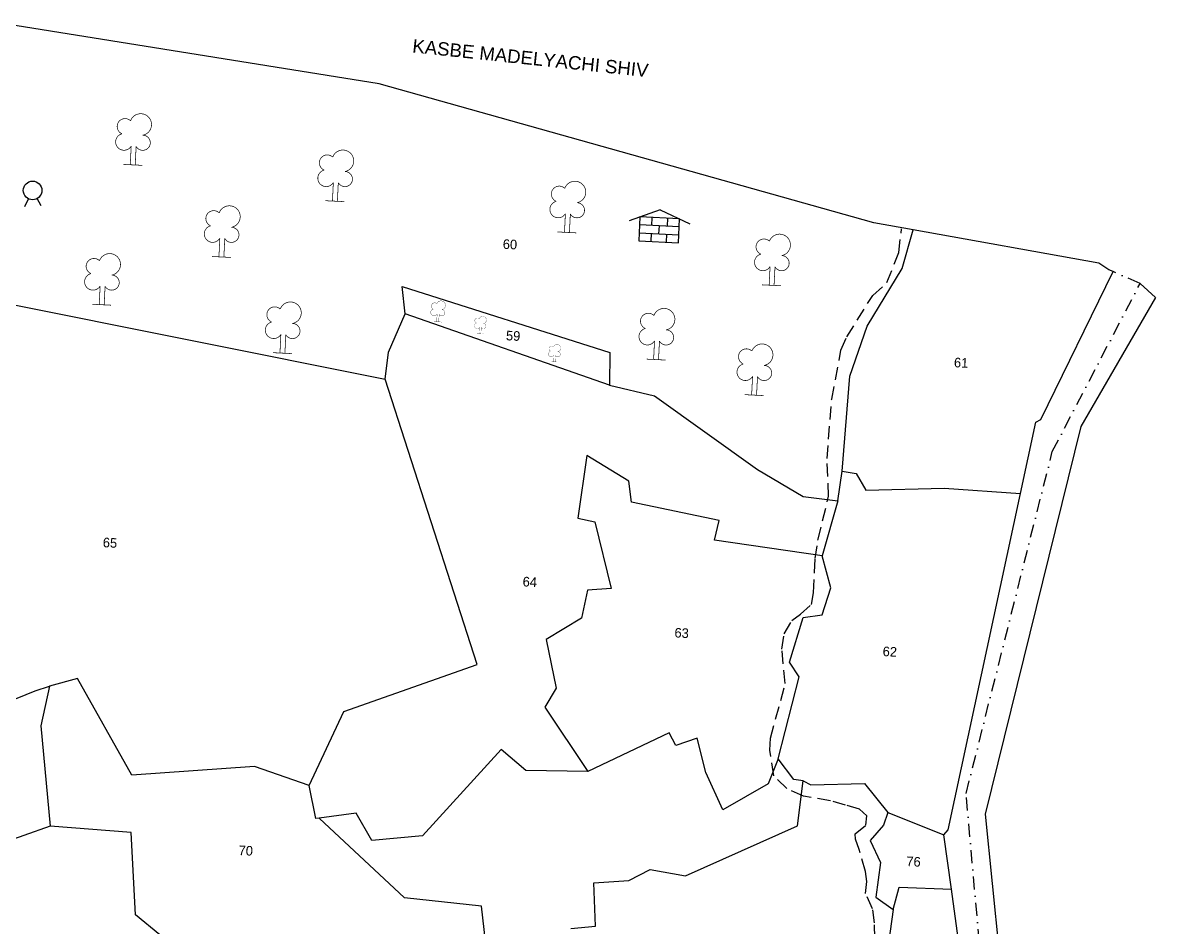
# Model space of a CAD drawing. Header units: feet. Extents: x 279167 to 280226, y 2044559 to 2046168.
# Drawn here: x 279617 to 280050.2, y 2045779.9 to 2046125.8 of the extents above; entities that cross this region are included whole.
import ezdxf
from ezdxf.enums import TextEntityAlignment as Align

# ---------------------------------------------------------------- set-up
doc = ezdxf.new("R2010")
doc.units = ezdxf.units.FT
doc.header["$MEASUREMENT"] = 0
doc.linetypes.add('DASHDOT', pattern=[1, 0.5, -0.25, 0, -0.25])
doc.linetypes.add('DASHED', pattern=[0.75, 0.5, -0.25])
for name, color, linetype in [('LINE_FOOTPATH', 1, 'DASHED'), ('OFF', 1, 'Continuous'), ('POLY_PARCEL', 6, 'Continuous'), ('POLY_WATER', 4, 'Continuous'), ('TEXT_MAPOUT', 7, 'Continuous'), ('TEXT_PARCEL', 7, 'Continuous'), ('V_BOUND_LINE', 7, 'Continuous'), ('V_BOUND_STREAM_LINE', 7, 'DASHDOT')]:
    doc.layers.add(name, color=color, linetype=linetype)
doc.styles.get("Standard").update_dxf_attribs({"font": 'arial.ttf'})
doc.styles.add('TEXT_MAP', font='')
doc.styles.get('TEXT_MAP').set_extended_font_data('Kruti Dev 050')

msp = doc.modelspace()

# ---------------------------------------------------------------- linework, layer by layer
for p, q in [((279853.09, 2046051.48), (279852.64, 2046042.38)), ((279868.26, 2046050.73), (279853.09, 2046051.48)), ((279857.64, 2046051.25), (279857.49, 2046048.22)), ((279863.56, 2046047.92), (279863.71, 2046050.95)), ((279868.11, 2046047.69), (279852.94, 2046048.44)), ((279860.37, 2046045.03), (279860.52, 2046048.07)), ((279867.81, 2046041.63), (279868.26, 2046050.73)), ((279852.64, 2046042.38), (279867.81, 2046041.63)), ((279852.79, 2046045.41), (279867.96, 2046044.66)), ((279857.34, 2046045.18), (279857.19, 2046042.15)), ((279863.26, 2046041.85), (279863.41, 2046044.88))]:
    msp.add_line(p, q)
for points, const_width in [([(279658.29, 2046088.24, -1.712327), (279662.95, 2046082.72, -1.50414)], 0.268), ([(279658.29, 2046088.24, 1.205607), (279655.04, 2046083.27, 1.50414)], 0.268), ([(279655.04, 2046083.27, 1.50414), (279658.54, 2046078.53, 1.50414)], 0.268), ([(279660.43, 2046078.46, 1.763654), (279662.95, 2046082.72, 1.763654)], 0.268), ([(279735.6, 2046074.35, -1.712327), (279740.26, 2046068.83, -1.50414)], 0.268), ([(279735.6, 2046074.35, 1.205607), (279732.35, 2046069.39, 1.50414)], 0.268), ([(279732.35, 2046069.39, 1.50414), (279735.85, 2046064.64, 1.50414)], 0.268), ([(279737.74, 2046064.58, 1.763654), (279740.26, 2046068.83, 1.763654)], 0.268), ([(279824.33, 2046062.42, -1.712327), (279828.99, 2046056.9, -1.50414)], 0.268), ([(279824.33, 2046062.42, 1.205607), (279821.08, 2046057.45, 1.50414)], 0.268), ([(279692.19, 2046053.03, -1.712327), (279696.86, 2046047.51, -1.50414)], 0.268), ([(279821.08, 2046057.45, 1.50414), (279824.58, 2046052.71, 1.50414)], 0.268), ([(279826.47, 2046052.64, 1.763654), (279828.99, 2046056.9, 1.763654)], 0.268), ([(279692.19, 2046053.03, 1.205607), (279688.94, 2046048.07, 1.50414)], 0.268), ([(279688.94, 2046048.07, 1.50414), (279692.44, 2046043.32, 1.50414)], 0.268), ([(279694.33, 2046043.26, 1.763654), (279696.86, 2046047.51, 1.763654)], 0.268), ([(279902.59, 2046042.2, 1.205607), (279899.34, 2046037.24, 1.50414)], 0.268), ([(279902.59, 2046042.2, -1.712327), (279907.25, 2046036.68, -1.50414)], 0.268), ([(279646.42, 2046034.76, 1.205607), (279643.17, 2046029.8, 1.50414)], 0.268), ([(279646.42, 2046034.76, -1.712327), (279651.08, 2046029.24, -1.50414)], 0.268), ([(279899.34, 2046037.24, 1.50414), (279902.84, 2046032.49, 1.50414)], 0.268), ([(279904.73, 2046032.42, 1.763654), (279907.25, 2046036.68, 1.763654)], 0.268), ([(279643.17, 2046029.8, 1.50414), (279646.67, 2046025.05, 1.50414)], 0.268), ([(279648.56, 2046024.99, 1.763654), (279651.08, 2046029.24, 1.763654)], 0.268), ([(279715.53, 2046016.26, 1.205607), (279712.28, 2046011.29, 1.50414)], 0.268), ([(279715.53, 2046016.26, -1.712327), (279720.2, 2046010.74, -1.50414)], 0.268), ([(279774.09, 2046016.24, 1.50414), (279775.53, 2046014.29, 1.50414)], 0.11), ([(279775.43, 2046018.28, 1.205607), (279774.09, 2046016.24, 1.50414)], 0.11), ([(279775.43, 2046018.28, -1.712327), (279777.34, 2046016.01, -1.50414)], 0.11), ([(279858.41, 2046013.8, -1.712327), (279863.07, 2046008.28, -1.50414)], 0.268), ([(279776.3, 2046014.27, 1.763654), (279777.34, 2046016.01, 1.763654)], 0.11), ([(279791.67, 2046012.56, 1.205607), (279790.57, 2046010.89, 1.50414)], 0.0902), ([(279791.67, 2046012.56, -1.712327), (279793.24, 2046010.7, -1.50414)], 0.0902), ([(279858.41, 2046013.8, 1.205607), (279855.16, 2046008.83, 1.50414)], 0.268), ([(279712.28, 2046011.29, 1.50414), (279715.78, 2046006.55, 1.50414)], 0.268), ([(279717.67, 2046006.48, 1.763654), (279720.2, 2046010.74, 1.763654)], 0.268), ([(279790.57, 2046010.89, 1.50414), (279791.75, 2046009.29, 1.50414)], 0.0902), ([(279792.39, 2046009.27, 1.763654), (279793.24, 2046010.7, 1.763654)], 0.0902), ([(279855.16, 2046008.83, 1.50414), (279858.66, 2046004.09, 1.50414)], 0.268), ([(279860.55, 2046004.02, 1.763654), (279863.07, 2046008.28, 1.763654)], 0.268), ([(279818.93, 2046000.14, 1.50414), (279820.12, 2045998.52, 1.50414)], 0.0915), ([(279820.04, 2046001.83, 1.205607), (279818.93, 2046000.14, 1.50414)], 0.0915), ([(279820.04, 2046001.83, -1.712327), (279821.63, 2045999.95, -1.50414)], 0.0915), ([(279820.77, 2045998.49, 1.763654), (279821.63, 2045999.95, 1.763654)], 0.0915), ([(279895.89, 2046000.21, 1.205607), (279892.64, 2045995.24, 1.50414)], 0.268), ([(279895.89, 2046000.21, -1.712327), (279900.56, 2045994.69, -1.50414)], 0.268), ([(279892.64, 2045995.24, 1.50414), (279896.15, 2045990.5, 1.50414)], 0.268), ([(279898.04, 2045990.43, 1.763654), (279900.56, 2045994.69, 1.763654)], 0.268)]:
    msp.add_lwpolyline(points, format="xyb", dxfattribs=dict(const_width=const_width))
for points, const_width in [([(279658.54, 2046078.53), (279658.19, 2046071.43)], 0.268), ([(279660.43, 2046078.46), (279660.08, 2046071.33)], 0.268), ([(279655.51, 2046071.56), (279662.75, 2046071.2)], 0.268), ([(279735.85, 2046064.64), (279735.5, 2046057.54)], 0.268), ([(279737.74, 2046064.58), (279737.39, 2046057.45)], 0.268), ([(279732.82, 2046057.68), (279740.06, 2046057.32)], 0.268), ([(279824.58, 2046052.71), (279824.23, 2046045.61)], 0.268), ([(279826.47, 2046052.64), (279826.12, 2046045.51)], 0.268), ([(279692.44, 2046043.32), (279692.09, 2046036.22)], 0.268), ([(279694.33, 2046043.26), (279693.98, 2046036.13)], 0.268), ([(279821.55, 2046045.74), (279828.79, 2046045.38)], 0.268), ([(279689.42, 2046036.35), (279696.65, 2046036)], 0.268), ([(279902.84, 2046032.49), (279902.49, 2046025.39)], 0.268), ([(279904.73, 2046032.42), (279904.37, 2046025.3)], 0.268), ([(279646.67, 2046025.05), (279646.32, 2046017.95)], 0.268), ([(279648.56, 2046024.99), (279648.21, 2046017.86)], 0.268), ([(279899.81, 2046025.52), (279907.05, 2046025.17)], 0.268), ([(279643.64, 2046018.09), (279650.88, 2046017.73)], 0.268), ([(279775.53, 2046014.29), (279775.39, 2046011.38)], 0.11), ([(279776.3, 2046014.27), (279776.16, 2046011.34)], 0.11), ([(279774.29, 2046011.43), (279777.26, 2046011.29)], 0.11), ([(279791.75, 2046009.29), (279791.63, 2046006.9)], 0.0902), ([(279792.39, 2046009.27), (279792.27, 2046006.87)], 0.0902), ([(279715.78, 2046006.55), (279715.43, 2045999.45)], 0.268), ([(279717.67, 2046006.48), (279717.32, 2045999.35)], 0.268), ([(279790.73, 2046006.94), (279793.17, 2046006.82)], 0.0902), ([(279858.66, 2046004.09), (279858.31, 2045996.98)], 0.268), ([(279860.55, 2046004.02), (279860.19, 2045996.89)], 0.268), ([(279712.76, 2045999.58), (279720, 2045999.22)], 0.268), ([(279819.09, 2045996.14), (279821.56, 2045996.01)], 0.0915), ([(279820.12, 2045998.52), (279820, 2045996.09)], 0.0915), ([(279820.77, 2045998.49), (279820.65, 2045996.06)], 0.0915), ([(279855.63, 2045997.12), (279862.87, 2045996.76)], 0.268), ([(279896.15, 2045990.5), (279895.79, 2045983.4)], 0.268), ([(279898.04, 2045990.43), (279897.68, 2045983.3)], 0.268), ([(279893.12, 2045983.53), (279900.36, 2045983.17)], 0.268)]:
    msp.add_lwpolyline(points, dxfattribs=dict(const_width=const_width))
for points in [[(279617.9, 2046055.47), (279619.3, 2046058.4)], [(279624.16, 2046055.67), (279622.57, 2046058.51)], [(279860.83, 2046054.18), (279848.97, 2046050.04)], [(279860.83, 2046054.18), (279872.22, 2046048.89)]]:
    msp.add_lwpolyline(points)
msp.add_circle((279620.84, 2046061.61), 3.56)
at = {"layer": 'LINE_FOOTPATH', "ltscale": 10}
for p, q in [((279952.03, 2046037.88), (279953.13, 2046046.95)), ((279947.54, 2046026.37), (279952.03, 2046037.88)), ((279942.08, 2046021.42), (279947.54, 2046026.37)), ((279932.17, 2046005.62), (279942.08, 2046021.42)), ((279929.96, 2046000.51), (279932.17, 2046005.62)), ((279926.42, 2045981.79), (279929.96, 2046000.51)), ((279924.65, 2045959.06), (279926.42, 2045981.79)), ((279925.24, 2045944.69), (279924.65, 2045959.06)), ((279921.15, 2045927.95), (279925.24, 2045944.69)), ((279920.14, 2045920.83), (279921.15, 2045927.95)), ((279919.89, 2045915.62), (279920.14, 2045920.83)), ((279919.5, 2045907.82), (279919.89, 2045915.62)), ((279918.63, 2045903.3), (279919.5, 2045907.82)), ((279911.15, 2045897.16), (279914.53, 2045899.59)), ((279914.53, 2045899.59), (279918.63, 2045903.3)), ((279908.29, 2045892.08), (279911.15, 2045897.16)), ((279907.35, 2045886.26), (279908.29, 2045892.08)), ((279908.66, 2045873.16), (279907.35, 2045886.26)), ((279903.02, 2045852.17), (279908.66, 2045873.16)), ((279902.79, 2045847.62), (279903.02, 2045852.17)), ((279904.26, 2045837.77), (279902.79, 2045847.62)), ((279909.24, 2045832.96), (279904.26, 2045837.77)), ((279915.62, 2045830.04), (279909.24, 2045832.96)), ((279925.96, 2045828.22), (279915.62, 2045830.04)), ((279931.75, 2045826.63), (279925.96, 2045828.22)), ((279937.1, 2045825.08), (279931.75, 2045826.63)), ((279939.86, 2045822.46), (279937.1, 2045825.08)), ((279939.49, 2045818.9), (279939.86, 2045822.46)), ((279935.43, 2045815.59), (279939.49, 2045818.9)), ((279935.47, 2045813.52), (279935.43, 2045815.59)), ((279936.96, 2045809.59), (279935.47, 2045813.52)), ((279939.37, 2045801.2), (279936.96, 2045809.59)), ((279939.87, 2045797.46), (279939.37, 2045801.2)), ((279939.3, 2045792.87), (279939.87, 2045797.46)), ((279942.05, 2045786.97), (279939.3, 2045792.87)), ((279942.73, 2045781.6), (279942.05, 2045786.97)), ((279942.94, 2045775.89), (279942.73, 2045781.6))]:
    msp.add_line(p, q, dxfattribs=at)
at = {"layer": 'OFF'}
msp.add_line((280044.36, 2046026.09), (280050.17, 2046020.63), dxfattribs=at)
at = {"layer": 'POLY_PARCEL'}
for p, q in [((279953.37, 2046031.71), (279957.51, 2046046.49)), ((279940.03, 2046009.68), (279953.37, 2046031.71)), ((279563.34, 2046028), (279755.61, 2045989.41)), ((279763.3, 2046014.41), (279762.21, 2046024.94)), ((279762.21, 2046024.94), (279841.6, 2045999.66)), ((279756.94, 2045999.82), (279763.3, 2046014.41)), ((279841.38, 2045987.18), (279763.3, 2046014.41)), ((279933.32, 2045990.57), (279940.03, 2046009.68)), ((279755.61, 2045989.41), (279756.94, 2045999.82)), ((279841.6, 2045999.66), (279841.38, 2045987.18)), ((279930.44, 2045954.34), (279933.32, 2045990.57)), ((279790.86, 2045880.39), (279755.61, 2045989.41)), ((279841.38, 2045987.18), (279858.71, 2045983.1)), ((279858.71, 2045983.1), (279898.04, 2045954.86)), ((279832.72, 2045960.25), (279829.37, 2045936.29)), ((279848.81, 2045950.45), (279832.72, 2045960.25)), ((279898.04, 2045954.86), (279915.55, 2045944.63)), ((279928.8, 2045942.89), (279930.44, 2045954.34)), ((279930.44, 2045954.34), (279935.8, 2045953.35)), ((279935.8, 2045953.35), (279939.45, 2045947.05)), ((279849.86, 2045942.48), (279848.81, 2045950.45)), ((279939.45, 2045947.05), (279969.4, 2045947.73)), ((279969.4, 2045947.73), (279998.56, 2045945.73)), ((279915.55, 2045944.63), (279928.8, 2045942.89)), ((279928.8, 2045942.89), (279922.71, 2045921.95)), ((279883.38, 2045935.42), (279849.86, 2045942.48)), ((279829.37, 2045936.29), (279835.79, 2045934.89)), ((279835.79, 2045934.89), (279842.09, 2045909.37)), ((279881.57, 2045927.95), (279883.38, 2045935.42)), ((279922.71, 2045921.95), (279881.57, 2045927.95)), ((279926.13, 2045909.64), (279922.71, 2045921.95)), ((279833.05, 2045908.74), (279830.72, 2045898.05)), ((279842.09, 2045909.37), (279833.05, 2045908.74)), ((279922.74, 2045899.36), (279926.13, 2045909.64)), ((279915.48, 2045898.28), (279922.74, 2045899.36)), ((279830.72, 2045898.05), (279817.27, 2045889.89)), ((279910.31, 2045881.25), (279915.48, 2045898.28)), ((279817.27, 2045889.89), (279821.04, 2045871.33)), ((279739.88, 2045862.39), (279790.86, 2045880.39)), ((279914, 2045875.67), (279910.31, 2045881.25)), ((279638, 2045875.06), (279627.31, 2045872.05)), ((279658.83, 2045838.08), (279638, 2045875.06)), ((279905.89, 2045844.25), (279914, 2045875.67)), ((279533.93, 2045834.68), (279621.82, 2045870.3)), ((279621.82, 2045870.3), (279627.31, 2045872.05)), ((279627.31, 2045872.05), (279624.04, 2045856.87)), ((279821.04, 2045871.33), (279816.71, 2045863.99)), ((279726.58, 2045834.11), (279739.88, 2045862.39)), ((279816.71, 2045863.99), (279833.15, 2045839.4)), ((279624.04, 2045856.87), (279627.55, 2045818.52)), ((279864.22, 2045854.23), (279833.15, 2045839.4)), ((279866.87, 2045849.42), (279864.22, 2045854.23)), ((279874.93, 2045852.26), (279866.87, 2045849.42)), ((279878.25, 2045839.13), (279874.93, 2045852.26)), ((279800.06, 2045847.88), (279769.95, 2045814.8)), ((279809.39, 2045839.86), (279800.06, 2045847.88)), ((279905.89, 2045844.25), (279902.17, 2045834.71)), ((279911.99, 2045836.38), (279905.89, 2045844.25)), ((279705.68, 2045841.39), (279658.83, 2045838.08)), ((279726.58, 2045834.11), (279705.68, 2045841.39)), ((279833.15, 2045839.4), (279809.39, 2045839.86)), ((279884.74, 2045824.77), (279878.25, 2045839.13)), ((279902.17, 2045834.71), (279884.74, 2045824.77)), ((279915.56, 2045835.84), (279911.99, 2045836.38)), ((279913.27, 2045818.67), (279915.56, 2045835.84)), ((279915.56, 2045835.84), (279918.45, 2045834.39)), ((279918.45, 2045834.39), (279939.01, 2045834.81)), ((279939.01, 2045834.81), (279947.85, 2045823.76)), ((279729.2, 2045821.5), (279726.58, 2045834.11)), ((279730.4, 2045821.6), (279729.2, 2045821.5)), ((279744.54, 2045823.49), (279730.4, 2045821.6)), ((279763.08, 2045791.17), (279730.4, 2045821.6)), ((279750.57, 2045813.01), (279744.54, 2045823.49)), ((279947.85, 2045823.76), (279946.23, 2045818.9)), ((279947.85, 2045823.76), (279969.34, 2045815.26)), ((279627.55, 2045818.52), (279565.57, 2045796.74)), ((279658.48, 2045816.09), (279627.55, 2045818.52)), ((279870.52, 2045799.54), (279913.27, 2045818.67)), ((279946.23, 2045818.9), (279941.18, 2045813.1)), ((279660.17, 2045784.68), (279658.48, 2045816.09)), ((279769.95, 2045814.8), (279750.57, 2045813.01)), ((279941.18, 2045813.1), (279945.08, 2045804.62)), ((279945.08, 2045804.62), (279943.34, 2045791.38)), ((279848.81, 2045797.73), (279856.95, 2045802.01)), ((279856.95, 2045802.01), (279870.52, 2045799.54)), ((279835.44, 2045796.95), (279848.81, 2045797.73)), ((279836.06, 2045780.36), (279835.44, 2045796.95)), ((279949.96, 2045786.73), (279952.18, 2045795.27)), ((279952.18, 2045795.27), (279972.22, 2045794.48)), ((279792.47, 2045787.92), (279763.08, 2045791.17)), ((279943.34, 2045791.38), (279949.96, 2045786.73)), ((279794.48, 2045770.17), (279792.47, 2045787.92)), ((279949.96, 2045786.73), (279947.17, 2045766.71)), ((279669.52, 2045777.01), (279660.17, 2045784.68)), ((279826.64, 2045779.38), (279836.06, 2045780.36))]:
    msp.add_line(p, q, dxfattribs=at)
at = {"layer": 'POLY_WATER'}
for p, q in [((280006.39, 2045974.05), (280033.98, 2046030.57)), ((280050.17, 2046020.63), (280021.62, 2045971.38)), ((279998.56, 2045945.73), (280004.41, 2045973)), ((280004.41, 2045973), (280006.39, 2045974.05)), ((280021.62, 2045971.38), (279985.09, 2045823.12)), ((279970.97, 2045817.09), (279998.56, 2045945.73)), ((279985.09, 2045823.12), (279994.62, 2045727.87)), ((279969.34, 2045815.26), (279970.97, 2045817.09)), ((279972.22, 2045794.48), (279969.34, 2045815.26)), ((279981.79, 2045725.42), (279972.22, 2045794.48))]:
    msp.add_line(p, q, dxfattribs=at)
at = {"layer": 'V_BOUND_LINE'}
for p, q in [((279753.32, 2046102.37), (279607.73, 2046125.75)), ((279942.58, 2046049.16), (279753.32, 2046102.37)), ((279957.51, 2046046.49), (279942.58, 2046049.16)), ((280028.61, 2046033.77), (279957.51, 2046046.49)), ((280032.33, 2046031.29), (280028.61, 2046033.77))]:
    msp.add_line(p, q, dxfattribs=at)
at = {"layer": 'V_BOUND_STREAM_LINE', "ltscale": 10}
for p, q in [((280033.98, 2046030.57), (280032.33, 2046031.29)), ((280044.36, 2046026.09), (280033.98, 2046030.57)), ((280010.77, 2045961.83), (280044.36, 2046026.09)), ((279977.8, 2045831.05), (280010.77, 2045961.83)), ((279986.47, 2045734.01), (279977.8, 2045831.05))]:
    msp.add_line(p, q, dxfattribs=at)

# ---------------------------------------------------------------- texts
at = {"layer": 'TEXT_MAPOUT'}
msp.add_text('KASBE MADELYACHI SHIV', height=5.1005, rotation=353.981, dxfattribs=at).set_placement((279765.87, 2046114.41))
at = {"layer": 'TEXT_PARCEL', "style": 'TEXT_MAP'}
for s, p in [('60', (279803.39, 2046041.01)), ('59', (279804.61, 2046006.03)), ('61', (279975.91, 2045995.73)), ('65', (279650.44, 2045926.91)), ('64', (279810.99, 2045911.96)), ('63', (279869.04, 2045892.42)), ('62', (279948.65, 2045885.29)), ('70', (279702.37, 2045809.22)), ('76', (279957.72, 2045805.01))]:
    msp.add_text(s, height=3.672, rotation=357.1668, dxfattribs=at).set_placement(p, align=Align.MIDDLE)

doc.saveas('drawing.dxf')
